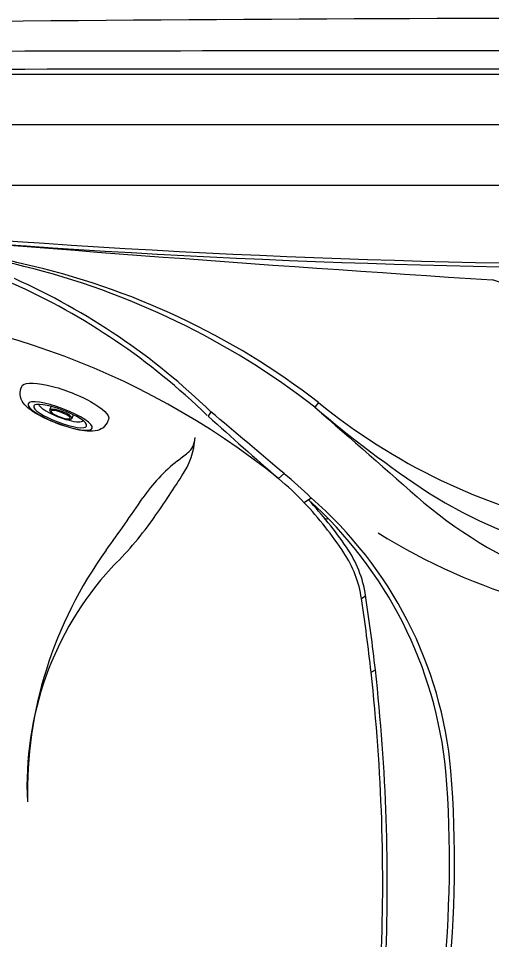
# Model space of a CAD drawing. Extents: x 1075 to 1144, y 510 to 635.
# Drawn here: x 1098.15 to 1107.39, y 569.63 to 587.59 of the extents above; entities that cross this region are included whole.
import ezdxf

# ---------------------------------------------------------------- set-up
doc = ezdxf.new("R2010")
doc.units = 0
doc.header["$MEASUREMENT"] = 0
doc.layers.add('1', color=4, linetype='Continuous')

# ---------------------------------------------------------------- blocks, each defined once
blk = doc.blocks.new('MJ3')
at = {"layer": '1', "linetype": 'Continuous'}
for p, q in [((0.93, -0.155), (0.926, -0.121)), ((-0.871, -0.337), (-0.867, -0.37))]:
    blk.add_line(p, q, dxfattribs=at)
at = {"layer": '1', "color": 3, "linetype": 'Continuous'}
for p, q in [((-0.182, -0.418), (-0.173, -0.492)), ((0.284, -0.437), (0.276, -0.364))]:
    blk.add_line(p, q, dxfattribs=at)
at = {"layer": '1', "linetype": 'Continuous'}
for centre, radius, start, end in [((0.605, -0.18), 0.326, 303.1295, 4.8533), ((-0.57, -0.337), 0.299, 186.0013, 249.7501), ((0.266, 0.352), 0.956, 281.9111, 302.8785), ((-0.313, 0.411), 1.089, 250.8061, 272.837), ((-0.281, 2.331), 3.009, 270.4229, 284.3252)]:
    blk.add_arc(centre, radius, start, end, dxfattribs=at)
blk.add_ellipse((0.027, -0.229), major_axis=(-0.899, -0.108), ratio=0.254893, start_param=3.141578, end_param=6.283185, dxfattribs=at)
at = {"layer": '1', "color": 3, "linetype": 'Continuous'}
for centre, major_axis, ratio in [((0.06, -0.5), (0.665, 0.08), 0.225862), ((0.06, -0.5), (0.548, 0.066), 0.225862), ((0.056, -0.465), (-0.228, -0.027), 0.259145), ((0.057, -0.474), (0.199, 0.024), 0.225862)]:
    blk.add_ellipse(centre, major_axis=major_axis, ratio=ratio, dxfattribs=at)
blk.add_ellipse((0.061, -0.433), major_axis=(-0.448, -0.056), ratio=0.216614, start_param=6.161798, end_param=9.426947, dxfattribs=at)
blk = doc.blocks.new('19 HS TX')
at = {"layer": '1', "color": 2, "linetype": 'Continuous'}
blk.add_line((16.83, 64.547), (50.721, 64.547), dxfattribs=at)
at = {"layer": '1', "color": 3, "linetype": 'Continuous'}
for p, q in [((28.238, 60.317), (28.166, 60.226)), ((26.138, 60.135), (26.09, 60.047)), ((27.569, 58.93), (27.461, 58.833)), ((28.043, 58.421), (27.961, 58.363)), ((28.043, 58.421), (28.096, 58.457)), ((28.419, 58.046), (28.379, 58.051)), ((29.076, 56.497), (29.158, 56.555)), ((29.263, 55.064), (29.347, 55.109))]:
    blk.add_line(p, q, dxfattribs=at)
at = {"layer": '1', "linetype": 'Continuous'}
blk.add_arc((33.776, -1099.189), 1166.982, 89.155071, 90.84486, dxfattribs=at)
at = {"layer": '1', "color": 3, "linetype": 'Continuous'}
for centre, radius, start, end in [((33.776, -5184.989), 5252.154, 89.848816, 90.151184), ((34.106, -12829.045), 12895.852, 89.9398988, 90.0630368), ((33.769, -50919.373), 50986.073, 89.9806691, 90.0193119), ((33.735, 14068134.114), 14068068.383, 269.9999310999, 270.0000692134), ((35.204, 246.93), 183.928, 264.36224, 274.83967), ((15.838, 37.58), 26.243, 75.3078, 85.4589), ((35.238, 247.535), 184.608, 264.62315, 274.81362), ((67.422, 626.428), 564.86, 264.97427, 266.36701), ((15.667, 34.953), 28.876, 76.3199, 85.4877), ((18.877, 48.238), 15.165, 52.2308, 76.2032), ((19.281, 48.688), 14.678, 52.395, 77.3463), ((16.898, 50.614), 13.268, 45.8561, 65.9106), ((30.721, 59.587), 3.246, 7.0125, 73.7349), ((16.898, 50.614), 13.168, 45.8561, 65.9106), ((17.928, 46.951), 15.234, 51.2587, 127.7344), ((42.887, 77.483), 22.683, 229.5341, 236.5537), ((744.699, 876.741), 1086.332, 228.731393, 228.880506), ((35.847, 69.67), 12.058, 230.8696, 244.2928), ((92.78, 133.936), 99.534, 227.93149, 228.98576), ((-159.982, -162.156), 289.921, 49.69145, 50.06126), ((24.35, 59.725), 1.485, 325.5635, 356.5041), ((25.448, 59.634), 0.384, 308.6495, 0.1083), ((19.423, 49.326), 12.593, 46.4976, 49.6914), ((35.757, 69.451), 11.821, 244.2271, 297.9684), ((9.673, 68.903), 18.794, 324.6158, 327.7904), ((23.777, 54.411), 5.756, 43.3731, 50.1999), ((35.775, 67.21), 10.195, 238.0821, 304.3815), ((22.725, 53.417), 7.203, 33.4499, 43.3731), ((22.61, 52.345), 8.15, 5.571, 48.1952), ((21.958, 52.774), 8.301, 34.6806, 42.8589), ((22.871, 52.421), 7.983, 5.207, 49.1188), ((35.889, 65.035), 8.707, 230.0111, 269.8309), ((19.424, 62.007), 6.85, 314.1382, 324.4076), ((26.942, 56.223), 2.24, 8.5339, 34.6806), ((26.891, 56.169), 2.21, 8.5338, 33.4499), ((28.839, 52.858), 6.283, 137.654, 182.8893), ((-8.275, 50.892), 37.769, 6.3413, 8.5338), ((-9.428, 50.765), 39.017, 6.3915, 8.5339), ((-7.477, 50.981), 36.967, 357.4196, 6.3413), ((-7.937, 50.932), 37.517, 357.5028, 6.3915), ((8.225, 51.364), 22.666, 353.8773, 4.5088), ((8.225, 51.364), 22.566, 353.8773, 4.5088)]:
    blk.add_arc(centre, radius, start, end, dxfattribs=at)
at = {"layer": '1', "color": 2, "linetype": 'Continuous'}
for centre, radius, start, end in [((11.332, 77.285), 22.985, 308.0232, 308.6495), ((27.467, 56.651), 3.208, 128.0232, 145.7265), ((-10.707, 82.665), 42.987, 324.0675, 325.7265), ((35.679, 67.828), 11.849, 238.0125, 270.0861), ((30.643, 52.697), 8.08, 144.0675, 181.1033)]:
    blk.add_arc(centre, radius, start, end, dxfattribs=at)
at = {"layer": '1', "color": 1, "linetype": 'Continuous', "xscale": -1, "rotation": 346.1367198815368}
blk.add_blockref('MJ3', (23.381, 60.523), dxfattribs=at)

msp = doc.modelspace()

# ---------------------------------------------------------------- block references
at = {"layer": '1'}
msp.add_blockref('19 HS TX', (1075.762, 519.794), dxfattribs=at)

doc.saveas('drawing.dxf')
